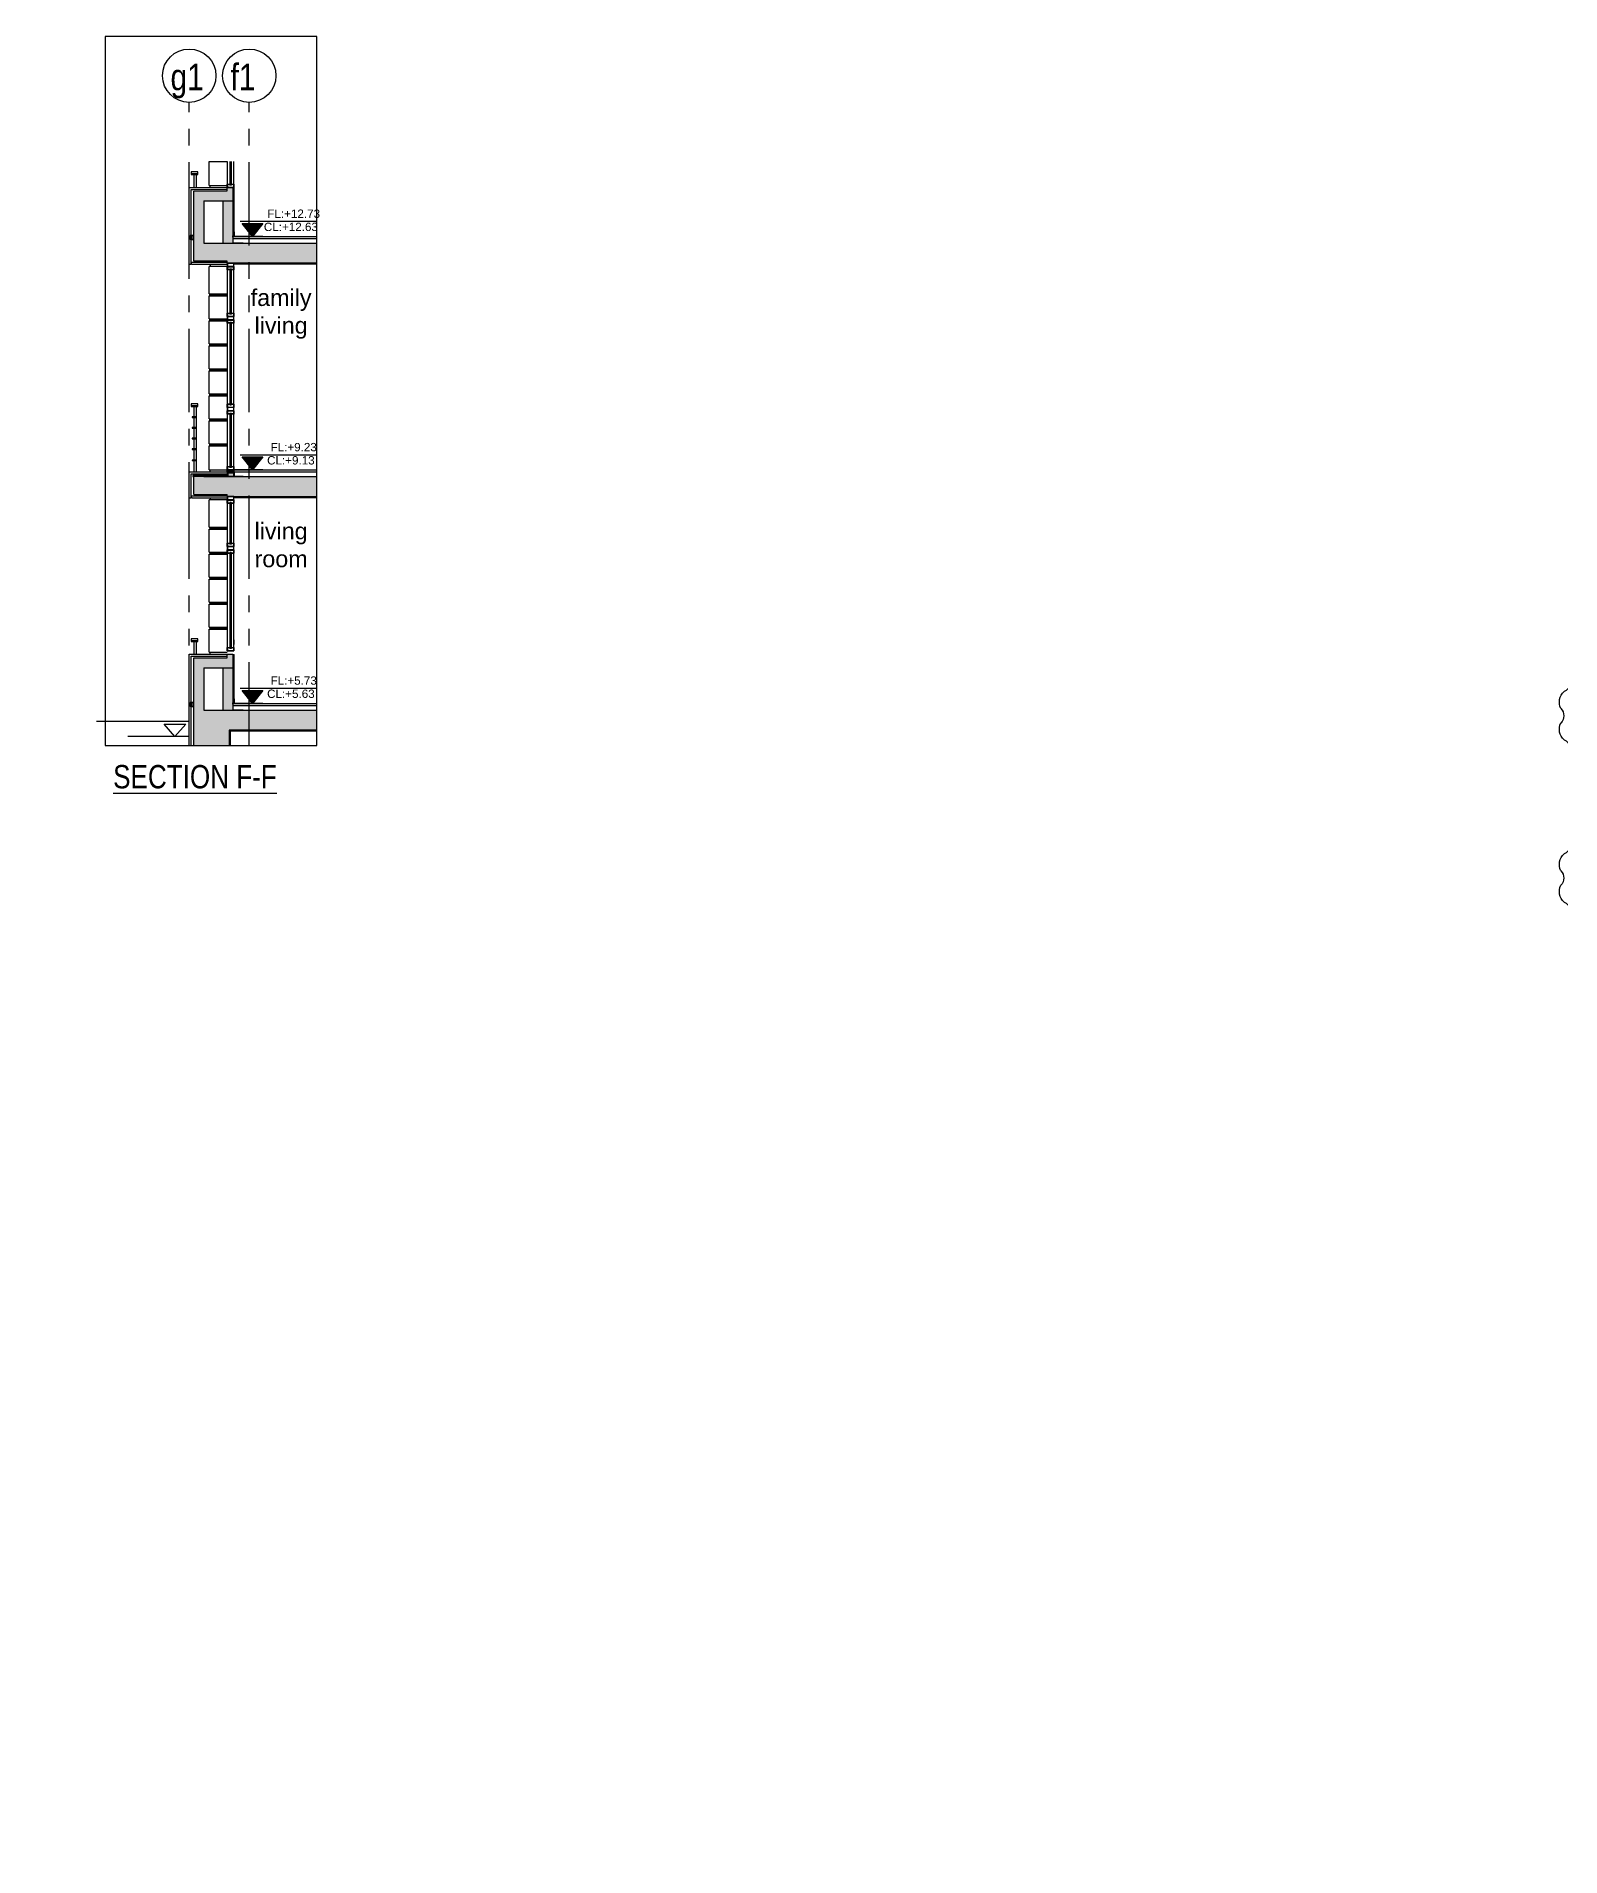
# Model space of a CAD drawing. Header units: inches. Extents: x -91 to 83, y -48 to 107.
# Drawn here: x -22.86 to 0, y 23.85 to 51.14 of the extents above; entities that cross this region are included whole.
import ezdxf

# ---------------------------------------------------------------- set-up
doc = ezdxf.new("R2010")
doc.units = ezdxf.units.IN
doc.header["$MEASUREMENT"] = 0
doc.header["$PDMODE"] = 3
doc.header["$PDSIZE"] = 0.1
for name, pattern in [('AXIS_50$0$DASHDOT2', [0.5, 0.25, -0.125, 0, -0.125]), ('DASHDOT2', [0.5, 0.25, -0.125, 0, -0.125]), ('PHANTOM', [2.5, 1.25, -0.25, 0.25, -0.25, 0.25, -0.25])]:
    doc.linetypes.add(name, pattern=pattern)
doc.layers.get('0').update_dxf_attribs({"linetype": 'CONTINUOUS'})
doc.layers.get('DEFPOINTS').update_dxf_attribs({"linetype": 'CONTINUOUS'})
for name, color, linetype in [('A-ALU', 9, 'CONTINUOUS'), ('A-axes', 10, 'PHANTOM'), ('A-BALU2', 142, 'CONTINUOUS'), ('A-BALUS1', 142, 'CONTINUOUS'), ('A-CLAD', 8, 'CONTINUOUS'), ('A-ELEV-WOOD', 30, 'CONTINUOUS'), ('A-LANDSCAPING', 63, 'CONTINUOUS'), ('A-LEVEL', 7, 'CONTINUOUS'), ('A-LEVEL-sc50', 7, 'CONTINUOUS'), ('A-NOMENCLATURE', 3, 'CONTINUOUS'), ('A-PROJECTION1', 7, 'CONTINUOUS'), ('a-revetement', 1, 'CONTINUOUS'), ('A-SECT-CARTONAL', 232, 'CONTINUOUS'), ('A-SECT-PLST', 7, 'CONTINUOUS'), ('A-SECT-STEEL', 181, 'CONTINUOUS'), ('A-struc', 2, 'CONTINUOUS'), ('A-struchatch', 252, 'CONTINUOUS'), ('a-text', 3, 'CONTINUOUS'), ('a-text-sc-50', 3, 'CONTINUOUS'), ('A-TILING', 1, 'CONTINUOUS'), ('A-TREES', 63, 'CONTINUOUS'), ('A-walhatch', 254, 'CONTINUOUS'), ('A-WALL', 4, 'CONTINUOUS'), ('A-WATER-PROOFING', 22, 'DASHDOT2'), ('AXIS_50$0$A-TX-AXIS-50', 3, 'AXIS_50$0$DASHDOT2'), ('Levels', 7, 'CONTINUOUS'), ('TREE', 1, 'CONTINUOUS')]:
    doc.layers.add(name, color=color, linetype=linetype)
doc.layers.get('A-LANDSCAPING').off()
doc.layers.get('A-TREES').off()
doc.styles.add('A100-STEXT', font='ARIAL.TTF', dxfattribs={"height": 0.25})
doc.styles.add('A50-STEXT', font='ARIAL.TTF', dxfattribs={"height": 0.125})
doc.styles.add('AXIS_50$0$A-AXIS$0$STRUCTURE$0$A100-STEXT', font='ARIAL.TTF', dxfattribs={"height": 0.25})
doc.styles.add('BLOCK', font='ARIAL.TTF', dxfattribs={"width": 0.8, "height": 0.25})
doc.dimstyles.new('A50-DIM-level', dxfattribs={"dimtxt": 0.12, "dimasz": 0.1, "dimexe": 0.05, "dimexo": 0.15, "dimgap": 0.05, "dimtad": 1, "dimzin": 1, "dimdsep": 46, "dimtxsty": 'A50-STEXT', "dimblk1": 'OBLIQUE', "dimblk2": 'OBLIQUE', "dimsah": 1, "dimcen": 0.05, "dimdle": 0.05, "dimclrd": 256, "dimclrt": 3, "dimazin": 2, "dimtfac": 0.56, "dimtix": 1, "dimtmove": 2, "dimatfit": 3, "dimldrblk": 'CLOSEDBLANK', "dimfxl": 0, "dimtolj": 1, "dimlwe": 35, "dimarcsym": 0})

# ---------------------------------------------------------------- blocks, each defined once
blk = doc.blocks.new('LEVEL')
blk.add_line((-0.0397, 0.0456), (0.2351, 0.0456))
blk.add_lwpolyline([(0.0325, 0.0374), (-0.0325, 0.0374), (0, 0)], close=True)
blk = doc.blocks.new('A$C67CC34F8')
at = {"layer": 'A-ALU'}
for p, q in [((-0.063, -0.087), (-0.063, -0.097)), ((-0.06, -0.09), (-0.06, -0.71)), ((-0.055, -0.09), (-0.055, -0.71)), ((-0.045, -0.09), (-0.045, -0.71)), ((-0.04, -0.09), (-0.04, -0.71)), ((-0.037, -0.087), (-0.037, -0.097)), ((-0.063, -0.837), (-0.063, -0.847)), ((-0.06, -0.84), (-0.06, -2.275)), ((-0.055, -0.84), (-0.055, -2.275)), ((-0.045, -0.84), (-0.045, -2.275)), ((-0.04, -0.84), (-0.04, -2.275)), ((-0.037, -0.837), (-0.037, -0.847))]:
    blk.add_line(p, q, dxfattribs=at)
for points in [[(-0.1, 0), (-0.1, -0.05), (0, -0.05), (0, 0)], [(-0.1, -0.05), (0, -0.05), (0, -0.1), (-0.04, -0.1), (-0.04, -0.09), (-0.06, -0.09), (-0.06, -0.1), (-0.1, -0.1)], [(0, -0.05), (-0.1, -0.05), (-0.1, -0.75), (0, -0.75)], [(-0.097, -0.003), (-0.097, -0.047), (-0.003, -0.047), (-0.003, -0.003)], [(-0.063, -0.087), (-0.037, -0.087), (-0.037, -0.097), (-0.003, -0.097), (-0.003, -0.053), (-0.097, -0.053), (-0.097, -0.097), (-0.063, -0.097)], [(-0.045, -0.1), (-0.055, -0.1), (-0.055, -0.09), (-0.045, -0.09)], [(-0.1, -0.7), (-0.06, -0.7), (-0.06, -0.71), (-0.04, -0.71), (-0.04, -0.7), (0, -0.7), (0, -0.75), (-0.1, -0.75)], [(-0.1, -0.75), (-0.1, -0.8), (0, -0.8), (0, -0.75)], [(-0.1, -2.315), (0, -2.315), (0, -0.8), (-0.1, -0.8)], [(-0.1, -0.8), (0, -0.8), (0, -0.85), (-0.04, -0.85), (-0.04, -0.84), (-0.06, -0.84), (-0.06, -0.85), (-0.1, -0.85)], [(-0.063, -0.713), (-0.063, -0.703), (-0.097, -0.703), (-0.097, -0.747), (-0.003, -0.747), (-0.003, -0.703), (-0.037, -0.703), (-0.037, -0.713)], [(-0.097, -0.753), (-0.097, -0.797), (-0.003, -0.797), (-0.003, -0.753)], [(-0.063, -0.837), (-0.037, -0.837), (-0.037, -0.847), (-0.003, -0.847), (-0.003, -0.803), (-0.097, -0.803), (-0.097, -0.847), (-0.063, -0.847)], [(-0.045, -0.71), (-0.055, -0.71), (-0.055, -0.7), (-0.045, -0.7)], [(-0.045, -0.85), (-0.055, -0.85), (-0.055, -0.84), (-0.045, -0.84)], [(-0.1, -2.265), (-0.06, -2.265), (-0.06, -2.275), (-0.04, -2.275), (-0.04, -2.265), (0, -2.265), (0, -2.315), (-0.1, -2.315)], [(-0.063, -2.278), (-0.063, -2.268), (-0.097, -2.268), (-0.097, -2.312), (-0.003, -2.312), (-0.003, -2.268), (-0.037, -2.268), (-0.037, -2.278)], [(-0.045, -2.275), (-0.055, -2.275), (-0.055, -2.265), (-0.045, -2.265)]]:
    blk.add_lwpolyline(points, close=True, dxfattribs=at)
for points in [[(-0.063, -0.097), (-0.097, -0.097), (-0.097, -0.053), (-0.003, -0.053), (-0.003, -0.097), (-0.037, -0.097)], [(-0.063, -0.847), (-0.097, -0.847), (-0.097, -0.803), (-0.003, -0.803), (-0.003, -0.847), (-0.037, -0.847)]]:
    blk.add_lwpolyline(points, dxfattribs=at)
blk = doc.blocks.new('A$C0B1B3469')
at = {"layer": 'A-ALU'}
for p, q in [((-0.063, -0.037), (-0.063, -0.047)), ((-0.06, -0.04), (-0.06, -0.71)), ((-0.055, -0.04), (-0.055, -0.71)), ((-0.045, -0.04), (-0.045, -0.71)), ((-0.04, -0.04), (-0.04, -0.71)), ((-0.037, -0.037), (-0.037, -0.047)), ((-0.063, -0.837), (-0.063, -0.847)), ((-0.06, -0.84), (-0.06, -2.073)), ((-0.055, -0.84), (-0.055, -2.073)), ((-0.045, -0.84), (-0.045, -2.073)), ((-0.04, -0.84), (-0.04, -2.073)), ((-0.037, -0.837), (-0.037, -0.847)), ((-0.06, -2.203), (-0.06, -3.01)), ((-0.055, -2.203), (-0.055, -3.01)), ((-0.045, -2.203), (-0.045, -3.01)), ((-0.04, -2.203), (-0.04, -3.01))]:
    blk.add_line(p, q, dxfattribs=at)
for points in [[(-0.1, 0.05), (-0.1, 0), (0, 0), (0, 0.05)], [(-0.1, 0), (0, 0), (0, -0.05), (-0.04, -0.05), (-0.04, -0.04), (-0.06, -0.04), (-0.06, -0.05), (-0.1, -0.05)], [(0, 0), (-0.1, 0), (-0.1, -0.75), (0, -0.75)], [(-0.097, 0.047), (-0.097, 0.003), (-0.003, 0.003), (-0.003, 0.047)], [(-0.063, -0.037), (-0.037, -0.037), (-0.037, -0.047), (-0.003, -0.047), (-0.003, -0.003), (-0.097, -0.003), (-0.097, -0.047), (-0.063, -0.047)], [(-0.045, -0.05), (-0.055, -0.05), (-0.055, -0.04), (-0.045, -0.04)], [(-0.1, -0.7), (-0.06, -0.7), (-0.06, -0.71), (-0.04, -0.71), (-0.04, -0.7), (0, -0.7), (0, -0.75), (-0.1, -0.75)], [(-0.1, -0.75), (-0.1, -0.8), (0, -0.8), (0, -0.75)], [(-0.1, -3.05), (0, -3.05), (0, -0.8), (-0.1, -0.8)], [(-0.1, -0.8), (0, -0.8), (0, -0.85), (-0.04, -0.85), (-0.04, -0.84), (-0.06, -0.84), (-0.06, -0.85), (-0.1, -0.85)], [(-0.063, -0.713), (-0.063, -0.703), (-0.097, -0.703), (-0.097, -0.747), (-0.003, -0.747), (-0.003, -0.703), (-0.037, -0.703), (-0.037, -0.713)], [(-0.097, -0.753), (-0.097, -0.797), (-0.003, -0.797), (-0.003, -0.753)], [(-0.063, -0.837), (-0.037, -0.837), (-0.037, -0.847), (-0.003, -0.847), (-0.003, -0.803), (-0.097, -0.803), (-0.097, -0.847), (-0.063, -0.847)], [(-0.045, -0.71), (-0.055, -0.71), (-0.055, -0.7), (-0.045, -0.7)], [(-0.045, -0.85), (-0.055, -0.85), (-0.055, -0.84), (-0.045, -0.84)], [(-0.1, -2.063), (-0.06, -2.063), (-0.06, -2.073), (-0.04, -2.073), (-0.04, -2.063), (0, -2.063), (0, -2.113), (-0.1, -2.113)], [(-0.1, -2.163), (0, -2.163), (0, -2.113), (-0.1, -2.113)], [(-0.1, -2.163), (0, -2.163), (0, -2.213), (-0.04, -2.213), (-0.04, -2.203), (-0.06, -2.203), (-0.06, -2.213), (-0.1, -2.213)], [(-0.063, -2.076), (-0.063, -2.066), (-0.097, -2.066), (-0.097, -2.11), (-0.003, -2.11), (-0.003, -2.066), (-0.037, -2.066), (-0.037, -2.076)], [(-0.097, -2.16), (-0.003, -2.16), (-0.003, -2.116), (-0.097, -2.116)], [(-0.063, -2.2), (-0.037, -2.2), (-0.037, -2.21), (-0.003, -2.21), (-0.003, -2.166), (-0.097, -2.166), (-0.097, -2.21), (-0.063, -2.21)], [(-0.045, -2.213), (-0.055, -2.213), (-0.055, -2.203), (-0.045, -2.203)], [(-0.1, -3), (-0.06, -3), (-0.06, -3.01), (-0.04, -3.01), (-0.04, -3), (0, -3), (0, -3.05), (-0.1, -3.05)], [(-0.045, -3.01), (-0.055, -3.01), (-0.055, -3), (-0.045, -3)], [(-0.1, -3.08), (-0.1, -3.05), (0, -3.05), (0, -3.08)], [(-0.063, -3.013), (-0.063, -3.003), (-0.097, -3.003), (-0.097, -3.047), (-0.003, -3.047), (-0.003, -3.003), (-0.037, -3.003), (-0.037, -3.013)], [(-0.097, -3.077), (-0.097, -3.053), (-0.003, -3.053), (-0.003, -3.077)], [(0, -3.08), (0, -3.08), (0.005, -3.08), (0.005, -3.145), (0.055, -3.145), (0.055, -3.15), (0, -3.15), (0, -3.15)]]:
    blk.add_lwpolyline(points, close=True, dxfattribs=at)
for points in [[(-0.063, -0.047), (-0.097, -0.047), (-0.097, -0.003), (-0.003, -0.003), (-0.003, -0.047), (-0.037, -0.047)], [(-0.063, -0.847), (-0.097, -0.847), (-0.097, -0.803), (-0.003, -0.803), (-0.003, -0.847), (-0.037, -0.847)], [(-0.063, -2.21), (-0.097, -2.21), (-0.097, -2.166), (-0.003, -2.166), (-0.003, -2.21), (-0.037, -2.21)]]:
    blk.add_lwpolyline(points, dxfattribs=at)
blk = doc.blocks.new('*D25')
at = {"layer": 'a-text', "color": 0, "lineweight": 35}
blk.add_line((-19.769, 41.14), (-19.919, 41.14), dxfattribs=at)
at = {"layer": 'DEFPOINTS', "color": 0}
for p in [(-19.919, 41.14), (-19.919, 41.14), (12.486, 35.41)]:
    blk.add_point(p, dxfattribs=at)
at = {"layer": 'a-text', "color": 3, "insert": (-18.998, 41.481), "char_height": 0.125, "attachment_point": 5, "style": 'A50-STEXT'}
blk.add_mtext('\\A1;FL:+5.73', dxfattribs=at)
blk = doc.blocks.new('_ClosedBlank')
at = {"color": 0, "linetype": 'ByBlock', "lineweight": -2}
for p, q in [((-1, 0.17), (0, 0)), ((-1, 0.17), (-1, -0.17)), ((0, 0), (-1, -0.17))]:
    blk.add_line(p, q, dxfattribs=at)
blk = doc.blocks.new('_OBLIQUE')
at = {"color": 0, "linetype": 'ByBlock'}
blk.add_line((-0.5, -0.5), (0.5, 0.5), dxfattribs=at)
blk = doc.blocks.new('*D26')
at = {"layer": 'a-text', "color": 0, "lineweight": 35}
blk.add_line((-19.756, 41.04), (-19.906, 41.04), dxfattribs=at)
at = {"layer": 'DEFPOINTS', "color": 0}
for p in [(-19.906, 41.04), (-19.906, 41.04), (12.486, 35.41)]:
    blk.add_point(p, dxfattribs=at)
at = {"layer": 'a-text', "color": 3, "insert": (-19.04, 41.283), "char_height": 0.125, "attachment_point": 5, "style": 'A50-STEXT'}
blk.add_mtext('\\A1;CL:+5.63', dxfattribs=at)
blk = doc.blocks.new('LEVEL-SECT')
at = {"layer": 'Levels', "color": 0}
for p, q in [((-0.092, 0.114), (0.482, 0.114)), ((0.077, 0), (-0.077, 0))]:
    blk.add_line(p, q, dxfattribs=at)
blk.add_lwpolyline([(0, 0, 0, 0.154, 0), (0, 0.097, 0.154, 0.154, 0)], format="xyseb", dxfattribs=at)
blk.add_lwpolyline([(-0.077, 0.097), (0.077, 0.097), (0, 0)], close=True, dxfattribs=at)
blk = doc.blocks.new('*D27')
at = {"layer": 'a-text', "color": 0, "lineweight": 35}
blk.add_line((-19.769, 44.64), (-19.919, 44.64), dxfattribs=at)
at = {"layer": 'DEFPOINTS', "color": 0}
for p in [(-19.919, 44.64), (-19.919, 44.64), (12.486, 35.41)]:
    blk.add_point(p, dxfattribs=at)
at = {"layer": 'a-text', "color": 3, "insert": (-18.998, 44.981), "char_height": 0.125, "attachment_point": 5, "style": 'A50-STEXT'}
blk.add_mtext('\\A1;FL:+9.23', dxfattribs=at)
blk = doc.blocks.new('*D28')
at = {"layer": 'a-text', "color": 0, "lineweight": 35}
blk.add_line((-19.756, 44.54), (-19.906, 44.54), dxfattribs=at)
at = {"layer": 'DEFPOINTS', "color": 0}
for p in [(-19.906, 44.54), (-19.906, 44.54), (12.486, 35.41)]:
    blk.add_point(p, dxfattribs=at)
at = {"layer": 'a-text', "color": 3, "insert": (-19.04, 44.783), "char_height": 0.125, "attachment_point": 5, "style": 'A50-STEXT'}
blk.add_mtext('\\A1;CL:+9.13', dxfattribs=at)
blk = doc.blocks.new('*D29')
at = {"layer": 'a-text', "color": 0, "lineweight": 35}
blk.add_line((-19.769, 48.14), (-19.919, 48.14), dxfattribs=at)
at = {"layer": 'DEFPOINTS', "color": 0}
for p in [(-19.919, 48.14), (-19.919, 48.14), (12.486, 35.41)]:
    blk.add_point(p, dxfattribs=at)
at = {"layer": 'a-text', "color": 3, "insert": (-18.998, 48.481), "char_height": 0.125, "attachment_point": 5, "style": 'A50-STEXT'}
blk.add_mtext('\\A1;FL:+12.73', dxfattribs=at)
blk = doc.blocks.new('*D30')
at = {"layer": 'a-text', "color": 0, "lineweight": 35}
blk.add_line((-19.756, 48.04), (-19.906, 48.04), dxfattribs=at)
at = {"layer": 'DEFPOINTS', "color": 0}
for p in [(-19.906, 48.04), (-19.906, 48.04), (12.486, 35.41)]:
    blk.add_point(p, dxfattribs=at)
at = {"layer": 'a-text', "color": 3, "insert": (-19.04, 48.283), "char_height": 0.125, "attachment_point": 5, "style": 'A50-STEXT'}
blk.add_mtext('\\A1;CL:+12.63', dxfattribs=at)
blk = doc.blocks.new('*D34')
at = {"layer": 'a-text-sc-50', "color": 0, "lineweight": 35}
blk.add_line((-27.615, 40.67), (-27.765, 40.67), dxfattribs=at)
at = {"layer": 'DEFPOINTS', "color": 0}
for p in [(-27.765, 40.67), (-27.765, 40.67), (-12.105, 35.43)]:
    blk.add_point(p, dxfattribs=at)
at = {"layer": 'a-text-sc-50', "color": 3, "insert": (-27.148, 41.023), "char_height": 0.125, "attachment_point": 5, "style": 'A50-STEXT'}
blk.add_mtext('\\A1;FL:+5.24', dxfattribs=at)
blk = doc.blocks.new('*D36')
at = {"layer": 'a-text', "color": 0, "lineweight": 35}
blk.add_line((-33.92, 41.14), (-34.07, 41.14), dxfattribs=at)
at = {"layer": 'DEFPOINTS', "color": 0}
for p in [(-34.07, 41.14), (-34.07, 41.14), (-1.665, 35.41)]:
    blk.add_point(p, dxfattribs=at)
at = {"layer": 'a-text', "color": 3, "insert": (-33.149, 41.481), "char_height": 0.125, "attachment_point": 5, "style": 'A50-STEXT'}
blk.add_mtext('\\A1;FL:+5.73', dxfattribs=at)
blk = doc.blocks.new('*D37')
at = {"layer": 'a-text', "color": 0, "lineweight": 35}
blk.add_line((-33.907, 41.04), (-34.057, 41.04), dxfattribs=at)
at = {"layer": 'DEFPOINTS', "color": 0}
for p in [(-34.057, 41.04), (-34.057, 41.04), (-1.665, 35.41)]:
    blk.add_point(p, dxfattribs=at)
at = {"layer": 'a-text', "color": 3, "insert": (-33.191, 41.283), "char_height": 0.125, "attachment_point": 5, "style": 'A50-STEXT'}
blk.add_mtext('\\A1;CL:+5.63', dxfattribs=at)
blk = doc.blocks.new('*D38')
at = {"layer": 'a-text', "color": 0, "lineweight": 35}
blk.add_line((-33.92, 44.64), (-34.07, 44.64), dxfattribs=at)
at = {"layer": 'DEFPOINTS', "color": 0}
for p in [(-34.07, 44.64), (-34.07, 44.64), (-1.665, 35.41)]:
    blk.add_point(p, dxfattribs=at)
at = {"layer": 'a-text', "color": 3, "insert": (-33.149, 44.981), "char_height": 0.125, "attachment_point": 5, "style": 'A50-STEXT'}
blk.add_mtext('\\A1;FL:+9.23', dxfattribs=at)
blk = doc.blocks.new('*D39')
at = {"layer": 'a-text', "color": 0, "lineweight": 35}
blk.add_line((-33.907, 44.54), (-34.057, 44.54), dxfattribs=at)
at = {"layer": 'DEFPOINTS', "color": 0}
for p in [(-34.057, 44.54), (-34.057, 44.54), (-1.665, 35.41)]:
    blk.add_point(p, dxfattribs=at)
at = {"layer": 'a-text', "color": 3, "insert": (-33.191, 44.783), "char_height": 0.125, "attachment_point": 5, "style": 'A50-STEXT'}
blk.add_mtext('\\A1;CL:+9.13', dxfattribs=at)
blk = doc.blocks.new('*D40')
at = {"layer": 'a-text', "color": 0, "lineweight": 35}
blk.add_line((-33.92, 48.14), (-34.07, 48.14), dxfattribs=at)
at = {"layer": 'DEFPOINTS', "color": 0}
for p in [(-34.07, 48.14), (-34.07, 48.14), (-1.665, 35.41)]:
    blk.add_point(p, dxfattribs=at)
at = {"layer": 'a-text', "color": 3, "insert": (-33.149, 48.481), "char_height": 0.125, "attachment_point": 5, "style": 'A50-STEXT'}
blk.add_mtext('\\A1;FL:+12.73', dxfattribs=at)
blk = doc.blocks.new('*D41')
at = {"layer": 'a-text', "color": 0, "lineweight": 35}
blk.add_line((-33.907, 48.04), (-34.057, 48.04), dxfattribs=at)
at = {"layer": 'DEFPOINTS', "color": 0}
for p in [(-34.057, 48.04), (-34.057, 48.04), (-1.665, 35.41)]:
    blk.add_point(p, dxfattribs=at)
at = {"layer": 'a-text', "color": 3, "insert": (-33.191, 48.283), "char_height": 0.125, "attachment_point": 5, "style": 'A50-STEXT'}
blk.add_mtext('\\A1;CL:+12.63', dxfattribs=at)
blk = doc.blocks.new('2')
at = {"layer": 'TREE'}
for q in [(1.645, 2.85), (2.85, 1.645), (0, -3.29)]:
    blk.add_line((0, 0), q, dxfattribs=at)
for centre, radius, start, end in [((0, 0), 3, 106.4945, 110.7073), ((-0.716, 2.999), 0.183, 222.1764, 344.6932), ((0, 0), 3, 95.3609, 100.3752), ((-0.192, 2.998), 0.0886, 186.9643, 0.3776), ((0, 0), 3, 90.0635, 91.981), ((0.243, 3.007), 0.246, 181.6896, 349.0813), ((0, 0), 3, 76.4945, 80.7073), ((0.879, 2.956), 0.183, 192.1764, 314.6932), ((-1.665, 2.5), 0.0886, 216.9643, 30.3776), ((0, 0), 3, 120.0635, 121.981), ((-1.293, 2.726), 0.246, 211.6896, 19.0813), ((0, 0), 3, 65.3609, 70.3752), ((1.332, 2.692), 0.0886, 156.9643, 330.3776), ((0, 0), 3, 60.0635, 61.981), ((1.714, 2.483), 0.246, 151.6896, 319.0813), ((0, 0), 3, 136.4945, 140.7073), ((-2.12, 2.239), 0.183, 252.1764, 14.6932), ((0, 0), 3, 125.3609, 130.3752), ((0, 0), 3, 46.4945, 50.7073), ((2.239, 2.12), 0.183, 162.1764, 284.6932), ((-2.483, 1.714), 0.246, 241.6896, 49.0813), ((0, 0), 3, 35.3609, 40.3752), ((2.5, 1.665), 0.0886, 126.9643, 300.3776), ((0, 0), 3, 155.3609, 160.3752), ((-2.692, 1.332), 0.0886, 246.9643, 60.3776), ((0, 0), 3, 150.0635, 151.981), ((2.726, 1.293), 0.246, 121.6896, 289.0813), ((0, 0), 3, 30.0635, 31.981), ((-2.956, 0.879), 0.183, 282.1764, 44.6932), ((0, 0), 3, 16.4945, 20.7073), ((2.999, 0.716), 0.183, 132.1764, 254.6932), ((-3.007, 0.243), 0.246, 271.6896, 79.0813), ((0, 0), 3, 166.4945, 170.7073), ((0, 0), 3, 5.3609, 10.3752), ((3.007, -0.243), 0.246, 91.6896, 259.0813), ((2.998, 0.192), 0.0886, 96.9643, 270.3776), ((0, 0), 3, 0.0635, 1.981), ((0, 0), 3, 180.0635, 181.981), ((-2.998, -0.192), 0.0886, 276.9643, 90.3776), ((0, 0), 3, 185.3609, 190.3752), ((-2.999, -0.716), 0.183, 312.1764, 74.6932), ((2.956, -0.879), 0.183, 102.1764, 224.6932), ((0, 0), 3, 346.4945, 350.7073), ((0, 0), 3, 196.4945, 200.7073), ((-2.726, -1.293), 0.246, 301.6896, 109.0813), ((0, 0), 3, 335.3609, 340.3752), ((0, 0), 3, 210.0635, 211.981), ((-2.5, -1.665), 0.0886, 306.9643, 120.3776), ((2.483, -1.714), 0.246, 61.6896, 229.0813), ((0, 0), 3, 330.0635, 331.981), ((2.692, -1.332), 0.0886, 66.9643, 240.3776), ((0, 0), 3, 215.3609, 220.3752), ((-2.239, -2.12), 0.183, 342.1764, 104.6932), ((0, 0), 3, 316.4945, 320.7073), ((0, 0), 3, 226.4945, 230.7073), ((-1.714, -2.483), 0.246, 331.6896, 139.0813), ((1.665, -2.5), 0.0886, 36.9643, 210.3776), ((0, 0), 3, 305.3609, 310.3752), ((2.12, -2.239), 0.183, 72.1764, 194.6932), ((0, 0), 3, 240.0635, 241.981), ((-1.332, -2.692), 0.0886, 336.9643, 150.3776), ((0, 0), 3, 245.3609, 250.3752), ((-0.879, -2.956), 0.183, 12.1764, 134.6932), ((-0.243, -3.007), 0.246, 1.6896, 169.0813), ((0.716, -2.999), 0.183, 42.1764, 164.6932), ((0, 0), 3, 286.4945, 290.7073), ((1.293, -2.726), 0.246, 31.6896, 199.0813), ((0, 0), 3, 300.0635, 301.981), ((0, 0), 3, 256.4945, 260.7073), ((0, 0), 3, 270.0635, 271.981), ((0.192, -2.998), 0.0886, 6.9643, 180.3776), ((0, 0), 3, 275.3609, 280.3752)]:
    blk.add_arc(centre, radius, start, end, dxfattribs=at)
blk = doc.blocks.new('TB')
at = {"color": 1}
for centre, radius, start, end in [((-1.535, 1.93), 0.13, 248.523, 336.477), ((-1.284, 1.766), 0.174, 63.0004, 139.4996), ((-1.115, 2.014), 0.13, 226.023, 313.977), ((-0.947, 1.766), 0.174, 40.5004, 116.9996), ((-0.696, 1.93), 0.13, 203.523, 291.477), ((-1.891, 1.692), 0.13, 271.023, 358.977), ((-1.597, 1.636), 0.174, 85.5004, 161.9996), ((-0.634, 1.636), 0.174, 18.0004, 94.4996), ((-0.34, 1.692), 0.13, 181.023, 268.977), ((-1.835, 1.397), 0.174, 108.0004, 184.4996), ((-0.396, 1.397), 0.174, 355.5004, 71.9996), ((-2.129, 1.336), 0.13, 293.523, 21.477), ((-0.102, 1.336), 0.13, 158.523, 246.477), ((-1.965, 1.085), 0.174, 130.5004, 206.9996), ((-0.266, 1.085), 0.174, 333.0004, 49.4996), ((-2.213, 0.916), 0.13, 316.023, 43.977), ((-0.018, 0.916), 0.13, 136.023, 223.977), ((-1.965, 0.747), 0.174, 153.0004, 229.4996), ((-0.266, 0.747), 0.174, 310.5004, 26.9996), ((-2.129, 0.496), 0.13, 338.523, 66.477), ((-0.102, 0.496), 0.13, 113.523, 201.477), ((-1.835, 0.435), 0.174, 175.5004, 251.9996), ((-0.396, 0.435), 0.174, 288.0004, 4.4996), ((-1.891, 0.14), 0.13, 1.023, 88.977), ((-1.597, 0.196), 0.174, 198.0004, 274.4996), ((-0.634, 0.196), 0.174, 265.5004, 341.9996), ((-0.34, 0.14), 0.13, 91.023, 178.977), ((-1.535, -0.097), 0.13, 23.523, 111.477), ((-0.696, -0.097), 0.13, 68.523, 156.477), ((-1.284, 0.067), 0.174, 220.5004, 296.9996), ((-1.115, -0.181), 0.13, 46.023, 133.977), ((-0.947, 0.067), 0.174, 243.0004, 319.4996)]:
    blk.add_arc(centre, radius, start, end, dxfattribs=at)
blk = doc.blocks.new('P22')
at = {"layer": 'TREE', "color": 9, "linetype": 'Continuous'}
for p, q in [((-2.616, 2.08), (-2.322, 2.08)), ((-2.469, 2.228), (-2.469, 1.933))]:
    blk.add_line(p, q, dxfattribs=at)
at = {"color": 1, "xscale": 2.404564436733436, "yscale": 2.404564436733436, "zscale": 2.404564436733436}
blk.add_blockref('TB', (0.213, -0.123), dxfattribs=at)
blk = doc.blocks.new('A$C2DD9086E')
at = {"layer": 'TREE', "xscale": 0.7999999999991269, "yscale": 0.7999999999991269, "zscale": 0.7999999999991269}
blk.add_blockref('P22', (3.943, 0.304), dxfattribs=at)
blk = doc.blocks.new('A$C136D6739')
at = {"layer": 'TREE', "xscale": 1.85328, "yscale": 1.85328, "zscale": 1.85328}
blk.add_blockref('A$C2DD9086E', (0, 0), dxfattribs=at)
blk = doc.blocks.new('P50')
at = {"layer": 'TREE'}
for q in [(-0.52, 7.19), (1.13, 6.75), (1.13, 1.05)]:
    blk.add_line((-0.52, 3.9), q, dxfattribs=at)
blk.add_lwpolyline([(2.44, 3.41, -0.895609), (2.48, 3.9, 0.008367), (2.48, 4, -0.944112), (2.47, 4.18, 0.021882), (2.43, 4.44, -0.592086), (2.36, 4.75, 0.018384), (2.29, 4.96, -0.895609), (2.08, 5.4, 0.367155), (-1.58, 6.7, -0.895609), (-2.02, 6.49, 0.008367), (-2.11, 6.44, -0.944112), (-2.25, 6.34, 0.021882), (-2.46, 6.18, -0.592086), (-2.69, 5.96, 0.1504), (-3.48, 4.38, -0.895609), (-3.52, 3.89, 0.008367), (-3.52, 3.79, -0.944112), (-3.5, 3.62, 0.021882), (-3.47, 3.36, -0.592086), (-3.39, 3.04, 0.018384), (-3.32, 2.84, -0.895609), (-3.11, 2.39, 0.224644), (-1, 0.94, -0.895609), (-0.51, 0.9, 0.008367), (-0.41, 0.9, -0.944112), (-0.24, 0.91, 0.021882), (0.02, 0.95, -0.592086), (0.33, 1.02, 0.018384), (0.54, 1.09, -0.895609), (0.99, 1.3, 0.224644)], format="xyb", close=True, dxfattribs=at)
blk = doc.blocks.new('A$C0550052A')
at = {"layer": 'TREE', "xscale": 0.5406584832020961, "yscale": 0.5406584832017671, "zscale": 0.540658483201773, "rotation": 329.9999999994228}
blk.add_blockref('P50', (0.811, -0.185), dxfattribs=at)
blk = doc.blocks.new('landscape')
at = {"layer": 'A-TREES', "color": 45, "rotation": 90}
for name, p, xscale, yscale, zscale in [('A$C136D6739', (2.448, 42.187), -0.3380557872354757, 0.3380557836033518, 0.3380557834576779), ('A$C136D6739', (4.553, 40.97), -0.3380557872354757, 0.3380557836033518, 0.3380557834576779), ('A$C136D6739', (2.448, 39.754), -0.3380557872354757, 0.3380557836033518, 0.3380557834576779), ('A$C0550052A', (17.424, 37.935), 0.3927370911544585, 0.3927370911545154, 0.3927370911545016), ('A$C0550052A', (17.566, 36.761), 0.3927370911544585, 0.3927370911545154, 0.3927370911545016), ('A$C0550052A', (16.388, 36.648), 0.3927370911544585, 0.3927370911545154, 0.3927370911545016), ('A$C0550052A', (22.33, 34.234), 0.3272809092953821, 0.327280909295439, 0.327280909295418), ('A$C136D6739', (6.526, 31.105), 0.5459106846581108, 0.5459106846582245, 0.5459106846582251), ('A$C0550052A', (23.101, 33.536), 0.3272809092953821, 0.327280909295439, 0.327280909295418), ('A$C136D6739', (10.32, 30.621), 0.5459106846581108, 0.5459106846582245, 0.5459106846582251), ('A$C0550052A', (22.33, 32.839), 0.3272809092953821, 0.327280909295439, 0.327280909295418), ('A$C136D6739', (14.138, 30.117), 0.5459106846581108, 0.5459106846582245, 0.5459106846582251), ('A$C136D6739', (7.844, 27.513), 0.5459106846581108, 0.5459106846582245, 0.5459106846582251), ('A$C136D6739', (11.631, 27), 0.5459106846581108, 0.5459106846582245, 0.5459106846582251), ('A$C136D6739', (9.125, 23.883), 0.5459106846581108, 0.5459106846582245, 0.5459106846582251)]:
    blk.add_blockref(name, p, dxfattribs=dict(at, xscale=xscale, yscale=yscale, zscale=zscale))
at = {"layer": 'A-TREES', "xscale": 0.6666666666666288, "yscale": 0.6666666666667425, "zscale": 0.6666666666666593, "rotation": 90}
for p in [(13.12, 39.848), (24.332, 31.733)]:
    blk.add_blockref('2', p, dxfattribs=at)

msp = doc.modelspace()

# ---------------------------------------------------------------- hatches: boundary and pattern name
at = {"layer": 'A-struchatch'}
h = msp.add_hatch(color=256, dxfattribs=at)
h.paths.add_polyline_path([(-19.9093, 48.825), (-19.9093, 48.875), (-19.9943, 48.875), (-19.9943, 48.8243), (-20.4943, 48.82), (-20.4943, 47.77), (-19.9943, 47.77), (-19.9943, 47.74), (-19.8943, 47.74), (-19.6643, 47.74), (-19.6643, 48.04), (-20.3443, 48.04), (-20.3443, 48.675), (-19.9093, 48.675), (-19.9093, 48.825)])
h.paths.add_polyline_path([(-18.6508, 48.04), (-19.6643, 48.04), (-19.6643, 47.74), (-18.6508, 47.74)])
h = msp.add_hatch(color=256, dxfattribs=at)
h.paths.add_polyline_path([(-19.8943, 44.595), (-19.9793, 44.595), (-19.9793, 44.54), (-19.8943, 44.54)])
h.paths.add_polyline_path([(-19.6643, 44.54), (-20.3443, 44.54), (-20.4943, 44.54), (-20.4943, 44.27), (-19.9943, 44.27), (-19.9943, 44.24), (-19.8943, 44.24), (-19.6643, 44.24)])
h.paths.add_polyline_path([(-18.6508, 44.54), (-19.6643, 44.54), (-19.6643, 44.24), (-18.6508, 44.24)])
h = msp.add_hatch(color=256, dxfattribs=at)
h.paths.add_polyline_path([(-19.6643, 41.04), (-20.3443, 41.04), (-20.3443, 41.675), (-19.9093, 41.675), (-19.9093, 41.875), (-19.9943, 41.875), (-19.9943, 41.8243), (-20.4943, 41.82), (-20.4943, 40.5059), (-19.9643, 40.5059), (-19.9643, 40.74), (-19.6643, 40.74)])
h.paths.add_polyline_path([(-18.6508, 41.04), (-19.6643, 41.04), (-19.6643, 40.74), (-18.6508, 40.74)])
at = {"layer": 'A-walhatch'}
for points in [[(-19.9093, 48.675), (-20.0593, 48.675), (-20.0593, 48.04), (-19.9093, 48.04)], [(-19.9093, 41.675), (-20.0593, 41.675), (-20.0593, 41.04), (-19.9093, 41.04)]]:
    msp.add_hatch(color=256, dxfattribs=at).paths.add_polyline_path(points)

# ---------------------------------------------------------------- linework, layer by layer
msp.add_lwpolyline([(-18.6508, 51.14), (-21.8239, 51.14), (-21.8239, 40.5059), (-18.6508, 40.5059)], close=True)
at = {"layer": 'A-ALU'}
for p, q in [((-19.9543, 49.265), (-19.9543, 48.915)), ((-19.9493, 49.265), (-19.9493, 48.915)), ((-19.9393, 49.265), (-19.9393, 48.915)), ((-19.9343, 49.265), (-19.9343, 48.915))]:
    msp.add_line(p, q, dxfattribs=at)
msp.add_lwpolyline([(-19.9943, 49.265), (-19.9943, 48.875), (-19.8943, 48.875), (-19.8943, 49.265)], dxfattribs=at)
for points in [[(-19.9943, 48.925), (-19.9543, 48.925), (-19.9543, 48.915), (-19.9343, 48.915), (-19.9343, 48.925), (-19.8943, 48.925), (-19.8943, 48.875), (-19.9943, 48.875)], [(-19.9573, 48.912), (-19.9573, 48.922), (-19.9913, 48.922), (-19.9913, 48.878), (-19.8973, 48.878), (-19.8973, 48.922), (-19.9313, 48.922), (-19.9313, 48.912)], [(-19.9393, 48.915), (-19.9493, 48.915), (-19.9493, 48.925), (-19.9393, 48.925)]]:
    msp.add_lwpolyline(points, close=True, dxfattribs=at)
at = {"layer": 'A-axes'}
for p, q in [((-20.5643, 40.5059), (-20.5643, 50.1511)), ((-19.6643, 40.5059), (-19.6643, 50.1511))]:
    msp.add_line(p, q, dxfattribs=at)
at = {"layer": 'A-axes', "linetype": 'Continuous'}
for centre in [(-20.5643, 50.5511), (-19.6643, 50.5511)]:
    msp.add_circle(centre, 0.4, dxfattribs=at)
at = {"layer": 'A-BALU2'}
for points in [[(-20.4343, 49.0775), (-20.5343, 49.0775), (-20.5343, 49.0695), (-20.4343, 49.0695)], [(-20.4543, 49.0695), (-20.4943, 49.0695), (-20.4943, 48.875), (-20.4543, 48.875)], [(-20.4343, 45.6), (-20.5343, 45.6), (-20.5343, 45.592), (-20.4343, 45.592)], [(-20.4543, 45.592), (-20.4943, 45.592), (-20.4943, 44.61), (-20.4543, 44.61)], [(-20.4343, 42.0775), (-20.5343, 42.0775), (-20.5343, 42.0695), (-20.4343, 42.0695)], [(-20.4543, 42.0695), (-20.4943, 42.0695), (-20.4943, 41.875), (-20.4543, 41.875)]]:
    msp.add_lwpolyline(points, close=True, dxfattribs=at)
at = {"layer": 'A-BALUS1'}
for points in [[(-20.5193, 45.4281), (-20.4693, 45.4281), (-20.4693, 45.4361), (-20.5193, 45.4361)], [(-20.5193, 45.2682), (-20.4693, 45.2682), (-20.4693, 45.2762), (-20.5193, 45.2762)], [(-20.5193, 45.1083), (-20.4693, 45.1083), (-20.4693, 45.1163), (-20.5193, 45.1163)], [(-20.5193, 44.9484), (-20.4693, 44.9484), (-20.4693, 44.9564), (-20.5193, 44.9564)], [(-20.5193, 44.7804), (-20.4693, 44.7804), (-20.4693, 44.7884), (-20.5193, 44.7884)]]:
    msp.add_lwpolyline(points, close=True, dxfattribs=at)
at = {"layer": 'A-CLAD'}
for p, q in [((-20.2643, 49.265), (-19.9943, 49.265)), ((-20.2643, 47.28), (-19.9943, 47.28)), ((-20.2643, 47.25), (-19.9943, 47.25)), ((-20.2543, 47.25), (-20.2543, 47.28)), ((-20.2543, 47.265), (-19.9943, 47.265)), ((-20.2643, 46.905), (-19.9943, 46.905)), ((-20.2643, 46.875), (-19.9943, 46.875)), ((-20.2543, 46.875), (-20.2543, 46.905)), ((-20.2543, 46.89), (-19.9943, 46.89)), ((-20.2643, 46.53), (-19.9943, 46.53)), ((-20.2643, 46.5), (-19.9943, 46.5)), ((-20.2543, 46.5), (-20.2543, 46.53)), ((-20.2543, 46.515), (-19.9943, 46.515)), ((-20.2643, 46.155), (-19.9943, 46.155)), ((-20.2643, 46.125), (-19.9943, 46.125)), ((-20.2543, 46.125), (-20.2543, 46.155)), ((-20.2543, 46.14), (-19.9943, 46.14)), ((-20.2643, 45.78), (-19.9943, 45.78)), ((-20.2643, 45.75), (-19.9943, 45.75)), ((-20.2543, 45.75), (-20.2543, 45.78)), ((-20.2543, 45.765), (-19.9943, 45.765)), ((-20.2643, 45.405), (-19.9943, 45.405)), ((-20.2643, 45.375), (-19.9943, 45.375)), ((-20.2543, 45.375), (-20.2543, 45.405)), ((-20.2543, 45.39), (-19.9943, 45.39)), ((-20.2643, 45.03), (-19.9943, 45.03)), ((-20.2643, 45), (-19.9943, 45)), ((-20.2543, 45), (-20.2543, 45.03)), ((-20.2543, 45.015), (-19.9943, 45.015)), ((-20.2643, 43.78), (-19.9943, 43.78)), ((-20.2643, 43.75), (-19.9943, 43.75)), ((-20.2493, 43.75), (-20.2493, 43.78)), ((-20.2493, 43.765), (-19.9943, 43.765)), ((-20.2643, 43.405), (-19.9943, 43.405)), ((-20.2493, 43.375), (-20.2493, 43.405)), ((-20.2643, 43.375), (-19.9943, 43.375)), ((-20.2493, 43.39), (-19.9943, 43.39)), ((-20.2643, 43.03), (-19.9943, 43.03)), ((-20.2643, 43), (-19.9943, 43)), ((-20.2493, 43), (-20.2493, 43.03)), ((-20.2493, 43.015), (-19.9943, 43.015)), ((-20.2643, 42.655), (-19.9943, 42.655)), ((-20.2643, 42.625), (-19.9943, 42.625)), ((-20.2493, 42.625), (-20.2493, 42.655)), ((-20.2493, 42.64), (-19.9943, 42.64)), ((-20.2643, 42.28), (-19.9943, 42.28)), ((-20.2643, 42.25), (-19.9943, 42.25)), ((-20.2493, 42.25), (-20.2493, 42.28)), ((-20.2493, 42.265), (-19.9943, 42.265))]:
    msp.add_line(p, q, dxfattribs=at)
at = {"layer": 'A-ELEV-WOOD'}
for points in [[(-20.4343, 49.1095), (-20.5343, 49.1095), (-20.5343, 49.0795), (-20.4343, 49.0795)], [(-20.4343, 45.632), (-20.5343, 45.632), (-20.5343, 45.602), (-20.4343, 45.602)], [(-20.4343, 42.1095), (-20.5343, 42.1095), (-20.5343, 42.0795), (-20.4343, 42.0795)]]:
    msp.add_lwpolyline(points, close=True, dxfattribs=at)
at = {"layer": 'A-PROJECTION1'}
for p, q in [((-20.2643, 48.905), (-20.2643, 49.265)), ((-20.2643, 48.905), (-19.9943, 48.905)), ((-20.2493, 48.875), (-20.2493, 48.905)), ((-19.9943, 47.69), (-20.2643, 47.69)), ((-20.2643, 47.28), (-20.2643, 47.69)), ((-20.2493, 47.72), (-20.2493, 47.69)), ((-20.2643, 46.905), (-20.2643, 47.25)), ((-20.2643, 46.53), (-20.2643, 46.875)), ((-20.2643, 46.155), (-20.2643, 46.5)), ((-20.2643, 45.78), (-20.2643, 46.125)), ((-20.2643, 45.405), (-20.2643, 45.75)), ((-20.2643, 45.03), (-20.2643, 45.375)), ((-20.2643, 44.64), (-20.2643, 45)), ((-20.2643, 44.64), (-19.9943, 44.64)), ((-20.2493, 44.61), (-20.2493, 44.64)), ((-20.2493, 44.22), (-20.2493, 44.19)), ((-19.9943, 44.19), (-20.2643, 44.19)), ((-20.2643, 43.78), (-20.2643, 44.19)), ((-20.2643, 43.405), (-20.2643, 43.75)), ((-20.2643, 43.03), (-20.2643, 43.375)), ((-20.2643, 42.655), (-20.2643, 43)), ((-20.2643, 42.28), (-20.2643, 42.625)), ((-20.2643, 41.905), (-20.2643, 42.25)), ((-20.2643, 41.905), (-19.9943, 41.905)), ((-20.2493, 41.875), (-20.2493, 41.905)), ((-20.5643, 40.6416), (-21.4854, 40.6416))]:
    msp.add_line(p, q, dxfattribs=at)
at = {"layer": 'a-revetement'}
for p, q in [((-20.5643, 48.875), (-19.9943, 48.875)), ((-20.5643, 48.14), (-20.5643, 48.875)), ((-20.5343, 48.155), (-20.5343, 48.845)), ((-20.5343, 48.845), (-19.9943, 48.845)), ((-20.5493, 48.14), (-20.5643, 48.14)), ((-20.5643, 47.72), (-20.5643, 48.11)), ((-20.5493, 48.11), (-20.5643, 48.11)), ((-20.5343, 48.155), (-20.5493, 48.155)), ((-20.5493, 48.14), (-20.5493, 48.155)), ((-20.5493, 48.11), (-20.5493, 48.095)), ((-20.5343, 48.095), (-20.5493, 48.095)), ((-20.5343, 47.72), (-20.5343, 48.095)), ((-19.9093, 48.14), (-18.6508, 48.14)), ((-19.9093, 48.11), (-18.6508, 48.11)), ((-20.5343, 47.72), (-20.5643, 47.72)), ((-19.9943, 47.75), (-20.5343, 47.75)), ((-20.5243, 47.73), (-20.5343, 47.73)), ((-20.5243, 47.72), (-20.5243, 47.73)), ((-19.9943, 47.72), (-20.5243, 47.72)), ((-19.9943, 47.75), (-19.9943, 47.72)), ((-19.9943, 47.75), (-19.9943, 47.72)), ((-20.5643, 44.22), (-20.5643, 44.61)), ((-20.5343, 44.22), (-20.5343, 44.58)), ((-20.5243, 44.22), (-20.5243, 44.23)), ((-19.8943, 42.09), (-19.8943, 42.02)), ((-20.5643, 41.875), (-19.9943, 41.875)), ((-20.5643, 41.14), (-20.5643, 41.875)), ((-20.5343, 41.155), (-20.5343, 41.845)), ((-20.5343, 41.845), (-19.9943, 41.845)), ((-20.5493, 41.14), (-20.5643, 41.14)), ((-20.5643, 40.5059), (-20.5643, 41.11)), ((-20.5493, 41.11), (-20.5643, 41.11)), ((-20.5343, 41.155), (-20.5493, 41.155)), ((-20.5493, 41.14), (-20.5493, 41.155)), ((-20.5493, 41.11), (-20.5493, 41.095)), ((-20.5343, 41.095), (-20.5493, 41.095)), ((-20.5343, 40.5059), (-20.5343, 41.095)), ((-19.9093, 41.14), (-18.6508, 41.14)), ((-19.9093, 41.11), (-18.6508, 41.11))]:
    msp.add_line(p, q, dxfattribs=at)
for points in [[(-19.9043, 48.21), (-19.8893, 48.21), (-19.8893, 48.14), (-19.9043, 48.14)], [(-19.9043, 41.21), (-19.8893, 41.21), (-19.8893, 41.14), (-19.9043, 41.14)]]:
    msp.add_lwpolyline(points, close=True, dxfattribs=at)
at = {"layer": 'A-SECT-CARTONAL', "ltscale": 0.5}
msp.add_lwpolyline([(-20.5043, 44.54), (-20.5043, 44.55), (-20.3343, 44.55), (-20.3201, 44.55), (-20.3201, 44.55), (-19.9893, 44.55), (-19.9893, 44.605), (-19.8943, 44.605), (-19.8943, 44.61), (-19.9943, 44.61), (-19.9943, 44.555), (-20.3181, 44.555), (-20.3181, 44.555), (-20.3293, 44.555), (-20.5093, 44.555), (-20.5093, 44.54), (-20.5043, 44.54)], dxfattribs=at)
at = {"layer": 'A-SECT-PLST'}
for p, q in [((-19.8993, 48.875), (-19.8993, 48.87)), ((-19.8993, 48.87), (-19.8943, 48.87)), ((-19.8943, 48.87), (-19.8943, 48.21)), ((-18.6508, 47.725), (-19.8943, 47.725)), ((-19.8943, 44.225), (-18.6508, 44.225)), ((-19.8993, 41.875), (-19.8993, 41.87)), ((-19.8993, 41.87), (-19.8943, 41.87)), ((-19.8943, 41.87), (-19.8943, 41.21)), ((-18.6508, 40.725), (-19.9493, 40.725)), ((-19.9493, 40.725), (-19.9493, 40.5059))]:
    msp.add_line(p, q, dxfattribs=at)
at = {"layer": 'A-SECT-STEEL'}
for points in [[(-20.5493, 48.155), (-20.5343, 48.155), (-20.5343, 48.095), (-20.5493, 48.095)], [(-20.5473, 48.153), (-20.5363, 48.153), (-20.5363, 48.097), (-20.5473, 48.097)], [(-20.4943, 48.155), (-20.5343, 48.155), (-20.5343, 48.095), (-20.4943, 48.095)], [(-20.4993, 48.15), (-20.5293, 48.15), (-20.5293, 48.1), (-20.4993, 48.1)], [(-20.5493, 41.155), (-20.5343, 41.155), (-20.5343, 41.095), (-20.5493, 41.095)], [(-20.5473, 41.153), (-20.5363, 41.153), (-20.5363, 41.097), (-20.5473, 41.097)], [(-20.4943, 41.155), (-20.5343, 41.155), (-20.5343, 41.095), (-20.4943, 41.095)], [(-20.4993, 41.15), (-20.5293, 41.15), (-20.5293, 41.1), (-20.4993, 41.1)]]:
    msp.add_lwpolyline(points, close=True, dxfattribs=at)
at = {"layer": 'A-struc'}
for p, q in [((-20.4943, 47.77), (-20.4943, 48.82)), ((-20.3443, 48.675), (-20.3443, 48.04)), ((-20.3443, 48.675), (-19.9093, 48.675)), ((-19.9093, 48.825), (-19.9093, 48.675)), ((-20.3443, 48.04), (-18.6508, 48.04)), ((-19.9943, 47.77), (-20.4943, 47.77)), ((-19.9943, 47.74), (-19.9943, 47.77)), ((-18.6508, 47.74), (-19.9943, 47.74)), ((-20.4943, 44.27), (-20.4943, 44.54)), ((-20.3443, 44.54), (-20.4943, 44.54)), ((-20.3443, 44.54), (-18.6508, 44.54)), ((-20.3443, 44.54), (-20.3443, 44.54)), ((-20.4943, 44.27), (-19.9943, 44.27)), ((-20.2643, 44.27), (-20.2643, 44.27)), ((-19.9943, 44.24), (-19.9943, 44.27)), ((-19.9943, 44.24), (-18.6508, 44.24)), ((-20.4943, 40.5059), (-20.4943, 41.82)), ((-19.9093, 41.875), (-19.9093, 41.675)), ((-20.3443, 41.675), (-20.3443, 41.04)), ((-20.3443, 41.675), (-19.9093, 41.675)), ((-20.3443, 41.04), (-18.6508, 41.04)), ((-19.9643, 40.74), (-19.9643, 40.5059)), ((-18.6508, 40.74), (-19.9643, 40.74))]:
    msp.add_line(p, q, dxfattribs=at)
for points in [[(-20.4943, 48.82), (-19.9943, 48.8243), (-19.9943, 48.875), (-19.9093, 48.875), (-19.9093, 48.825)], [(-20.4943, 41.82), (-19.9943, 41.8243), (-19.9943, 41.875), (-19.9093, 41.875), (-19.9093, 41.825)]]:
    msp.add_lwpolyline(points, dxfattribs=at)
msp.add_lwpolyline([(-19.8943, 44.54), (-19.9793, 44.54), (-19.9793, 44.595), (-19.8943, 44.595)], close=True, dxfattribs=at)
at = {"layer": 'A-TILING'}
for p, q in [((-20.5643, 44.61), (-19.9943, 44.61)), ((-20.5343, 44.58), (-19.9943, 44.58)), ((-19.9943, 44.61), (-19.9943, 44.58)), ((-19.8943, 44.64), (-18.6508, 44.64)), ((-19.8943, 44.64), (-19.8943, 44.61)), ((-19.8943, 44.61), (-18.6508, 44.61)), ((-20.5643, 44.22), (-20.5343, 44.22)), ((-20.5343, 44.25), (-19.9943, 44.25)), ((-20.5343, 44.23), (-20.5243, 44.23)), ((-20.5243, 44.22), (-19.9943, 44.22)), ((-19.9943, 44.235), (-19.9943, 44.22)), ((-19.9943, 44.235), (-19.9943, 44.22)), ((-19.9943, 44.235), (-19.9943, 44.22)), ((-19.9943, 44.235), (-19.9943, 44.22))]:
    msp.add_line(p, q, dxfattribs=at)
at = {"layer": 'A-WALL'}
for p, q in [((-20.0593, 48.675), (-20.0593, 48.04)), ((-19.9093, 48.675), (-19.9093, 48.04)), ((-20.0593, 41.675), (-20.0593, 41.04)), ((-19.9093, 41.675), (-19.9093, 41.04))]:
    msp.add_line(p, q, dxfattribs=at)
at = {"layer": 'A-WATER-PROOFING', "ltscale": 0.2, "const_width": 0.002}
msp.add_lwpolyline([(-20.4993, 44.54), (-20.4993, 44.545), (-20.3393, 44.545), (-20.3222, 44.545), (-20.3222, 44.545), (-19.9843, 44.545), (-19.9843, 44.6), (-19.8943, 44.6)], dxfattribs=at)

# ---------------------------------------------------------------- block references
at = {"layer": 'A-ALU'}
for name, p in [('A$C0B1B3469', (-19.8943, 47.69)), ('A$C67CC34F8', (-19.8943, 44.24))]:
    msp.add_blockref(name, p, dxfattribs=at)
at = {"layer": 'A-LANDSCAPING'}
msp.add_blockref('landscape', (0, 0), dxfattribs=at)
at = {"layer": 'A-LEVEL', "xscale": 2.000000000000341, "yscale": 2.000000000000341, "zscale": 2.000000000000342}
for p in [(-19.6154, 48.14), (-19.6154, 44.64), (-19.6154, 41.14)]:
    msp.add_blockref('LEVEL-SECT', p, dxfattribs=at)
at = {"layer": 'A-LEVEL-sc50', "xscale": -4.999015383200401, "yscale": 4.999015383200401, "zscale": 4.999015383200398}
msp.add_blockref('LEVEL', (-20.7781, 40.6416), dxfattribs=at)

# ---------------------------------------------------------------- texts
at = {"color": 3, "insert": (-21.706, 40.2153), "char_height": 0.35, "width": 6.530219, "attachment_point": 1, "style": 'BLOCK'}
msp.add_mtext('{\\LSECTION F-F}', dxfattribs=at)
at = {"layer": 'A-NOMENCLATURE', "char_height": 0.25, "width": 7.586, "attachment_point": 2, "style": 'A100-STEXT'}
for s, insert in [('family\\Pliving', (-19.1868, 47.3484)), ('living\\Proom', (-19.1868, 43.8484))]:
    msp.add_mtext(s, dxfattribs=dict(at, insert=insert))
at = {"layer": 'AXIS_50$0$A-TX-AXIS-50', "style": 'AXIS_50$0$A-AXIS$0$STRUCTURE$0$A100-STEXT', "width": 0.8}
for s, p in [('g1', (-20.8451, 50.3314)), ('f1', (-19.9451, 50.3314))]:
    msp.add_text(s, height=0.4, dxfattribs=at).set_placement(p)

# ---------------------------------------------------------------- dimensions: what is measured, and where the dimension line sits
at = {"layer": 'a-text'}
for feature_location, origin, override, picture, middle in [((-34.0698, 48.14), (-1.6646, 35.41), {"dimpost": 'FL:+<>'}, '*D40', (-33.1489, 48.4811)), ((-34.0568, 48.04), (-1.6646, 35.41), {"dimpost": 'CL:+<>'}, '*D41', (-33.1911, 48.2831)), ((-19.9192, 48.14), (12.486, 35.41), {"dimpost": 'FL:+<>'}, '*D29', (-18.9983, 48.4811)), ((-19.9062, 48.04), (12.486, 35.41), {"dimpost": 'CL:+<>'}, '*D30', (-19.0404, 48.2831)), ((-34.0698, 44.64), (-1.6646, 35.41), {"dimpost": 'FL:+<>'}, '*D38', (-33.1489, 44.9811)), ((-19.9192, 44.64), (12.486, 35.41), {"dimpost": 'FL:+<>'}, '*D27', (-18.9983, 44.9811)), ((-34.0568, 44.54), (-1.6646, 35.41), {"dimpost": 'CL:+<>'}, '*D39', (-33.1911, 44.7831)), ((-19.9062, 44.54), (12.486, 35.41), {"dimpost": 'CL:+<>'}, '*D28', (-19.0404, 44.7831)), ((-34.0698, 41.14), (-1.6646, 35.41), {"dimpost": 'FL:+<>'}, '*D36', (-33.1489, 41.4811)), ((-19.9192, 41.14), (12.486, 35.41), {"dimpost": 'FL:+<>'}, '*D25', (-18.9983, 41.4811)), ((-34.0568, 41.04), (-1.6646, 35.41), {"dimpost": 'CL:+<>'}, '*D37', (-33.1911, 41.2831)), ((-19.9062, 41.04), (12.486, 35.41), {"dimpost": 'CL:+<>'}, '*D26', (-19.0404, 41.2831))]:
    dim = msp.add_ordinate_dim(feature_location=feature_location, offset=(0, 0), dtype=0, origin=origin, dimstyle='A50-DIM-level', override=override, dxfattribs=at)
    dim.commit()
    dim.dimension.update_dxf_attribs({"geometry": picture, "text_midpoint": middle})
at = {"layer": 'a-text-sc-50'}
dim = msp.add_ordinate_dim(feature_location=(-27.7649, 40.67), offset=(0, 0), dtype=0, origin=(-12.1048, 35.43), dimstyle='A50-DIM-level', override={"dimpost": 'FL:+<>'}, dxfattribs=at)
dim.commit()
dim.dimension.update_dxf_attribs({"geometry": '*D34', "text_midpoint": (-27.1478, 41.0227)})

doc.saveas('drawing.dxf')
